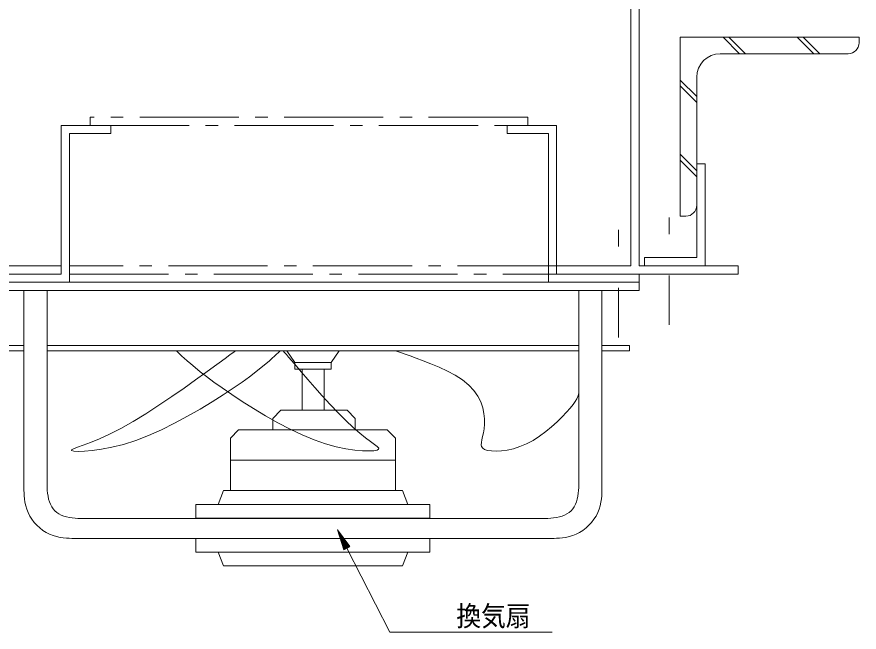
# Model space of a CAD drawing. Units: millimetres, scale not verified. Extents: x -1209 to 1209, y -852 to 852.
# Drawn here: x -407.3 to -101.2, y -607.5 to -384.1 of the extents above; entities that cross this region are included whole.
import ezdxf
from ezdxf.enums import TextEntityAlignment as Align

# ---------------------------------------------------------------- set-up
doc = ezdxf.new("R2010")
doc.units = ezdxf.units.MM
doc.header["$LTSCALE"] = 3
doc.linetypes.add('USER5', pattern=[17.5, 12, -2, 1.5, -2])
doc.linetypes.add('USER7', pattern=[25, 6, -5, 2, -5, 2, -5])
for name, color, linetype, lineweight in [('0-3_0-2SUNPO', 7, 'Continuous', 18), ('0-4_0-3STEEL', 6, 'Continuous', 18), ('0-8_0-8SASH', 87, 'Continuous', 18)]:
    doc.layers.add(name, color=color, linetype=linetype, lineweight=lineweight)
doc.styles.add('ＭＳ ゴシック', font='')
doc.styles.get('ＭＳ ゴシック').set_extended_font_data('MS Gothic')

msp = doc.modelspace()

# ---------------------------------------------------------------- linework, layer by layer
at = {"layer": '0-3_0-2SUNPO'}
for p, q in [((-290.762, -570.362), (-288.467, -577.61)), ((-286.241, -576.474), (-290.762, -570.362)), ((-290.751, -570.396), (-290.737, -570.396)), ((-290.735, -570.446), (-290.7, -570.446)), ((-290.72, -570.496), (-290.663, -570.496)), ((-290.704, -570.546), (-290.626, -570.546)), ((-290.688, -570.596), (-290.589, -570.596)), ((-290.672, -570.646), (-290.552, -570.646)), ((-290.656, -570.696), (-290.515, -570.696)), ((-290.64, -570.746), (-290.478, -570.746)), ((-290.625, -570.796), (-290.441, -570.796)), ((-290.609, -570.846), (-290.404, -570.846)), ((-290.593, -570.896), (-290.367, -570.896)), ((-290.577, -570.946), (-290.33, -570.946)), ((-290.561, -570.996), (-290.293, -570.996)), ((-290.545, -571.046), (-290.256, -571.046)), ((-290.53, -571.096), (-290.219, -571.096)), ((-290.514, -571.146), (-290.182, -571.146)), ((-290.498, -571.196), (-290.145, -571.196)), ((-290.482, -571.246), (-290.108, -571.246)), ((-290.466, -571.296), (-290.071, -571.296)), ((-290.45, -571.346), (-290.034, -571.346)), ((-290.435, -571.396), (-289.997, -571.396)), ((-290.419, -571.446), (-289.96, -571.446)), ((-290.403, -571.496), (-289.923, -571.496)), ((-290.387, -571.546), (-289.886, -571.546)), ((-290.371, -571.596), (-289.849, -571.596)), ((-290.356, -571.646), (-289.812, -571.646)), ((-290.34, -571.696), (-289.775, -571.696)), ((-290.324, -571.746), (-289.738, -571.746)), ((-290.308, -571.796), (-289.701, -571.796)), ((-290.292, -571.846), (-289.664, -571.846)), ((-290.276, -571.896), (-289.627, -571.896)), ((-290.261, -571.946), (-289.59, -571.946)), ((-290.245, -571.996), (-289.553, -571.996)), ((-290.229, -572.046), (-289.516, -572.046)), ((-290.213, -572.096), (-289.479, -572.096)), ((-290.197, -572.146), (-289.442, -572.146)), ((-290.181, -572.196), (-289.405, -572.196)), ((-290.166, -572.246), (-289.368, -572.246)), ((-290.15, -572.296), (-289.331, -572.296)), ((-290.134, -572.346), (-289.294, -572.346)), ((-290.118, -572.396), (-289.257, -572.396)), ((-290.102, -572.446), (-289.22, -572.446)), ((-290.086, -572.496), (-289.183, -572.496)), ((-290.071, -572.546), (-289.147, -572.546)), ((-290.055, -572.596), (-289.109, -572.596)), ((-290.039, -572.646), (-289.073, -572.646)), ((-290.023, -572.696), (-289.035, -572.696)), ((-290.007, -572.746), (-288.998, -572.746)), ((-289.991, -572.796), (-288.962, -572.796)), ((-289.976, -572.846), (-288.924, -572.846)), ((-289.96, -572.896), (-288.888, -572.896)), ((-289.944, -572.946), (-288.851, -572.946)), ((-289.928, -572.996), (-288.814, -572.996)), ((-289.912, -573.046), (-288.777, -573.046)), ((-289.896, -573.096), (-288.74, -573.096)), ((-289.881, -573.146), (-288.703, -573.146)), ((-289.865, -573.196), (-288.666, -573.196)), ((-289.849, -573.246), (-288.629, -573.246)), ((-289.833, -573.296), (-288.592, -573.296)), ((-289.817, -573.346), (-288.555, -573.346)), ((-289.802, -573.396), (-288.518, -573.396)), ((-289.786, -573.446), (-288.481, -573.446)), ((-289.77, -573.496), (-288.444, -573.496)), ((-289.754, -573.546), (-288.407, -573.546)), ((-289.738, -573.596), (-288.37, -573.596)), ((-289.722, -573.646), (-288.333, -573.646)), ((-289.707, -573.696), (-288.296, -573.696)), ((-289.691, -573.746), (-288.259, -573.746)), ((-289.675, -573.796), (-288.222, -573.796)), ((-289.659, -573.846), (-288.185, -573.846)), ((-289.643, -573.896), (-288.148, -573.896)), ((-289.628, -573.946), (-288.111, -573.946)), ((-289.612, -573.996), (-288.074, -573.996)), ((-289.596, -574.046), (-288.037, -574.046)), ((-289.58, -574.096), (-288, -574.096)), ((-289.564, -574.146), (-287.963, -574.146)), ((-289.548, -574.196), (-287.926, -574.196)), ((-289.533, -574.246), (-287.889, -574.246)), ((-289.517, -574.296), (-287.852, -574.296)), ((-289.501, -574.346), (-287.815, -574.346)), ((-289.485, -574.396), (-287.778, -574.396)), ((-289.469, -574.446), (-287.741, -574.446)), ((-289.453, -574.496), (-287.704, -574.496)), ((-289.438, -574.546), (-287.667, -574.546)), ((-289.422, -574.596), (-287.63, -574.596)), ((-289.406, -574.646), (-287.593, -574.646)), ((-289.39, -574.696), (-287.556, -574.696)), ((-289.374, -574.746), (-287.519, -574.746)), ((-289.358, -574.796), (-287.482, -574.796)), ((-289.343, -574.846), (-287.445, -574.846)), ((-289.327, -574.896), (-287.408, -574.896)), ((-289.311, -574.946), (-287.371, -574.946)), ((-289.295, -574.996), (-287.334, -574.996)), ((-289.279, -575.046), (-287.297, -575.046)), ((-289.263, -575.096), (-287.26, -575.096)), ((-289.248, -575.146), (-287.223, -575.146)), ((-289.232, -575.196), (-287.186, -575.196)), ((-289.216, -575.246), (-287.149, -575.246)), ((-289.2, -575.296), (-287.112, -575.296)), ((-289.184, -575.346), (-287.075, -575.346)), ((-289.169, -575.396), (-287.038, -575.396)), ((-289.153, -575.446), (-287.001, -575.446)), ((-289.137, -575.496), (-286.964, -575.496)), ((-289.121, -575.546), (-286.927, -575.546)), ((-289.105, -575.596), (-286.89, -575.596)), ((-289.089, -575.646), (-286.853, -575.646)), ((-289.074, -575.696), (-286.817, -575.696)), ((-289.058, -575.746), (-286.779, -575.746)), ((-289.042, -575.796), (-286.743, -575.796)), ((-289.026, -575.846), (-286.706, -575.846)), ((-289.01, -575.896), (-286.669, -575.896)), ((-288.994, -575.946), (-286.632, -575.946)), ((-288.979, -575.996), (-286.595, -575.996)), ((-288.963, -576.046), (-286.558, -576.046)), ((-288.947, -576.096), (-286.521, -576.096)), ((-288.931, -576.146), (-286.484, -576.146)), ((-288.915, -576.196), (-286.447, -576.196)), ((-288.899, -576.246), (-286.41, -576.246)), ((-288.884, -576.296), (-286.373, -576.296)), ((-288.868, -576.346), (-286.336, -576.346)), ((-288.852, -576.396), (-286.299, -576.396)), ((-288.836, -576.446), (-286.262, -576.446)), ((-288.82, -576.496), (-286.282, -576.496)), ((-288.804, -576.546), (-286.38, -576.546)), ((-288.789, -576.596), (-286.478, -576.596)), ((-288.773, -576.646), (-286.576, -576.646)), ((-288.757, -576.696), (-286.674, -576.696)), ((-288.741, -576.746), (-286.772, -576.746)), ((-288.725, -576.796), (-286.87, -576.796)), ((-288.709, -576.846), (-286.968, -576.846)), ((-288.694, -576.896), (-287.066, -576.896)), ((-288.678, -576.946), (-287.164, -576.946)), ((-288.662, -576.996), (-287.262, -576.996)), ((-288.646, -577.046), (-287.361, -577.046)), ((-288.63, -577.096), (-287.459, -577.096)), ((-288.615, -577.146), (-287.557, -577.146)), ((-288.599, -577.196), (-287.655, -577.196)), ((-288.583, -577.246), (-287.752, -577.246)), ((-288.567, -577.296), (-287.85, -577.296)), ((-288.551, -577.346), (-287.949, -577.346)), ((-288.535, -577.396), (-288.047, -577.396)), ((-288.52, -577.446), (-288.145, -577.446)), ((-288.504, -577.496), (-288.243, -577.496)), ((-288.488, -577.546), (-288.341, -577.546)), ((-288.472, -577.596), (-288.439, -577.596)), ((-288.467, -577.61), (-286.241, -576.474)), ((-287.354, -577.043), (-271.795, -607.544)), ((-271.795, -607.544), (-212.714, -607.544))]:
    msp.add_line(p, q, dxfattribs=at)
at = {"layer": '0-4_0-3STEEL'}
for p, q in [((-166.192, -391.476), (-166.192, -456.476)), ((-101.192, -391.476), (-166.192, -391.476)), ((-144.636, -397.476), (-150.636, -391.476)), ((-142.514, -397.476), (-148.514, -391.476)), ((-117.663, -397.476), (-123.663, -391.476)), ((-115.541, -397.476), (-121.541, -391.476)), ((-101.192, -393.476), (-101.192, -391.476)), ((-105.192, -397.476), (-151.692, -397.476)), ((-160.192, -413.033), (-166.192, -407.033)), ((-160.192, -452.476), (-160.192, -405.976)), ((-160.192, -415.154), (-166.192, -409.154)), ((-160.192, -440.006), (-166.192, -434.005)), ((-160.192, -442.127), (-166.192, -436.127)), ((-164.192, -456.476), (-166.192, -456.476))]:
    msp.add_line(p, q, dxfattribs=at)
for centre, radius, start, end in [((-105.192, -393.476), 4, 270, 0), ((-151.692, -405.976), 8.5, 90, 180), ((-164.192, -452.476), 4, 270, 0)]:
    msp.add_arc(centre, radius, start, end, dxfattribs=at)
at = {"layer": '0-8_0-8SASH', "color": 7, "linetype": 'USER7'}
for p, q in [((-170.291, -495.976), (-170.291, -455.976)), ((-188.641, -500.476), (-188.641, -460.476))]:
    msp.add_line(p, q, dxfattribs=at)
at = {"layer": '0-8_0-8SASH'}
msp.add_line((-329.693, -545.134), (-269.692, -545.134), dxfattribs=at)
for points in [[(-391.192, -474.476), (-391.192, -477.476), (-418.192, -477.476), (-421.192, -477.476), (-457.192, -477.476), (-457.192, -474.476), (-421.192, -474.476), (-421.192, -318.476), (-421.192, -315.476), (-418.192, -315.476), (-391.192, -315.476), (-391.192, -318.476), (-418.192, -318.476), (-418.192, -474.476)], [(-211.192, -474.476), (-211.192, -477.476), (-184.192, -477.476), (-181.192, -477.476), (-145.192, -477.476), (-145.192, -474.476), (-181.192, -474.476), (-181.192, -318.476), (-181.192, -315.476), (-184.192, -315.476), (-211.192, -315.476), (-211.192, -318.476), (-184.192, -318.476), (-184.192, -474.476)], [(-421.192, -480.476), (-391.192, -480.476), (-388.192, -480.476), (-388.192, -477.476), (-388.192, -426.476), (-373.192, -426.476), (-373.192, -423.476), (-388.192, -423.476), (-391.192, -423.476), (-391.192, -426.476), (-391.192, -477.476), (-421.192, -477.476)], [(-181.142, -480.476), (-211.142, -480.476), (-214.142, -480.476), (-214.142, -477.476), (-214.142, -426.476), (-229.142, -426.476), (-229.142, -423.476), (-214.142, -423.476), (-211.142, -423.476), (-211.142, -426.476), (-211.142, -477.476), (-181.142, -477.476)], [(-421.192, -483.476), (-181.142, -483.476), (-181.142, -480.476), (-421.192, -480.476)], [(-414.717, -503.421), (-404.718, -503.421), (-404.718, -505.421), (-414.717, -505.421)], [(-396.328, -503.421), (-203.057, -503.421), (-203.057, -505.421), (-396.328, -505.421)], [(-194.667, -503.421), (-184.667, -503.421), (-184.667, -505.421), (-194.667, -505.421)], [(-306.284, -509.606), (-293.099, -509.606), (-290.192, -505.421), (-309.192, -505.421)], [(-306.284, -509.606), (-293.099, -509.606), (-293.099, -512.045), (-306.284, -512.045)], [(-303.601, -512.045), (-295.601, -512.045), (-295.601, -526.976), (-303.601, -526.976)], [(-314.306, -529.976), (-311.306, -526.976), (-287.306, -526.976), (-284.307, -529.976), (-284.307, -534.113), (-314.306, -534.113)], [(-329.693, -537.112), (-326.692, -534.113), (-272.692, -534.113), (-269.692, -537.112), (-269.692, -545.134), (-269.692, -556.155), (-329.693, -556.155)], [(-267.192, -556.155), (-332.192, -556.155), (-334.192, -561.156), (-265.192, -561.156)], [(-257.192, -561.156), (-342.192, -561.156), (-342.192, -566.155), (-257.192, -566.155)], [(-342.192, -578.476), (-257.192, -578.476), (-257.192, -573.476), (-342.192, -573.476)], [(-332.192, -583.476), (-267.192, -583.476), (-265.192, -578.476), (-334.192, -578.476)]]:
    msp.add_lwpolyline(points, close=True, dxfattribs=at)
at = {"layer": '0-8_0-8SASH', "linetype": 'USER5'}
for points in [[(-380.692, -423.476), (-221.642, -423.476), (-221.642, -420.476), (-380.692, -420.476)], [(-388.176, -477.476), (-211.192, -477.476), (-211.192, -474.476), (-388.176, -474.476)]]:
    msp.add_lwpolyline(points, close=True, dxfattribs=at)
at = {"layer": '0-8_0-8SASH'}
for points in [[(-160.193, -445.511), (-160.193, -443.143), (-160.193, -441.272), (-160.193, -439.867), (-160.193, -438.86), (-160.193, -438.185), (-160.193, -437.775), (-160.193, -437.565), (-160.193, -437.487), (-160.193, -437.476), (-160.185, -437.476), (-160.166, -437.476), (-160.13, -437.476), (-160.071, -437.476), (-159.982, -437.476), (-159.858, -437.476), (-159.693, -437.476), (-159.484, -437.476), (-159.24, -437.476), (-158.972, -437.476), (-158.693, -437.476), (-158.413, -437.476), (-158.146, -437.476), (-157.901, -437.476), (-157.692, -437.476), (-157.527, -437.476), (-157.403, -437.476), (-157.314, -437.476), (-157.255, -437.476), (-157.219, -437.476), (-157.2, -437.476), (-157.193, -437.476), (-157.192, -437.488), (-157.192, -437.572), (-157.192, -437.801), (-157.192, -438.247), (-157.192, -438.982), (-157.192, -440.078), (-157.192, -441.607), (-157.192, -443.643)], [(-157.192, -443.643), (-157.192, -446.22), (-157.192, -449.231), (-157.192, -452.531), (-157.192, -455.976), (-157.192, -459.421), (-157.192, -462.721), (-157.192, -465.732), (-157.192, -468.31), (-157.192, -470.345), (-157.192, -471.875), (-157.192, -472.971), (-157.192, -473.705), (-157.192, -474.151), (-157.192, -474.38), (-157.192, -474.464), (-157.192, -474.476), (-157.2, -474.476), (-157.25, -474.476), (-157.386, -474.476), (-157.651, -474.476), (-158.088, -474.476), (-158.739, -474.476), (-159.649, -474.476), (-160.859, -474.476), (-162.392, -474.476), (-164.182, -474.476), (-166.144, -474.476), (-168.192, -474.476), (-170.241, -474.476), (-172.203, -474.476), (-173.993, -474.476), (-175.526, -474.476), (-176.736, -474.476), (-177.646, -474.476), (-178.297, -474.476), (-178.734, -474.476), (-178.999, -474.476), (-179.135, -474.476), (-179.185, -474.476)], [(-179.192, -471.476), (-179.186, -471.476), (-179.143, -471.476), (-179.025, -471.476), (-178.797, -471.476), (-178.419, -471.476), (-177.857, -471.476), (-177.071, -471.476), (-176.026, -471.476), (-174.702, -471.476), (-173.156, -471.476), (-171.461, -471.476), (-169.693, -471.476), (-167.924, -471.476), (-166.229, -471.476), (-164.683, -471.476), (-163.359, -471.476), (-162.314, -471.476), (-161.529, -471.476), (-160.966, -471.476), (-160.589, -471.476), (-160.36, -471.476), (-160.242, -471.476), (-160.199, -471.476), (-160.193, -471.476), (-160.193, -471.465), (-160.193, -471.388), (-160.193, -471.178), (-160.193, -470.768), (-160.193, -470.093), (-160.193, -469.086), (-160.193, -467.68), (-160.193, -465.81), (-160.193, -463.441), (-160.193, -460.674), (-160.193, -457.642), (-160.193, -454.476), (-160.193, -451.311), (-160.193, -448.278), (-160.193, -445.511)], [(-179.185, -474.476), (-179.192, -474.476), (-179.192, -474.468), (-179.192, -474.45), (-179.192, -474.414), (-179.192, -474.354), (-179.192, -474.265), (-179.192, -474.141), (-179.192, -473.976), (-179.192, -473.767), (-179.192, -473.523), (-179.192, -473.256), (-179.192, -472.976), (-179.192, -472.697), (-179.192, -472.429), (-179.192, -472.185), (-179.192, -471.976), (-179.192, -471.811), (-179.192, -471.687), (-179.192, -471.598), (-179.192, -471.539), (-179.192, -471.503), (-179.192, -471.484), (-179.192, -471.477)], [(-404.718, -483.476), (-404.718, -483.499), (-404.718, -483.659), (-404.718, -484.091), (-404.718, -484.935), (-404.718, -486.325), (-404.718, -488.398), (-404.718, -491.292), (-404.718, -495.143), (-404.718, -500.019), (-404.718, -505.716), (-404.718, -511.959), (-404.718, -518.476), (-404.718, -524.993), (-404.718, -531.237), (-404.718, -536.933), (-404.718, -541.81), (-404.718, -545.664), (-404.718, -548.583), (-404.718, -550.725), (-404.718, -552.247), (-404.718, -553.309), (-404.718, -554.068), (-404.718, -554.682), (-404.718, -555.31), (-404.715, -556.079), (-404.694, -556.995), (-404.638, -558.031), (-404.53, -559.164), (-404.351, -560.367), (-404.085, -561.614), (-403.713, -562.882), (-403.218, -564.143), (-402.587, -565.375), (-401.83, -566.562), (-400.959, -567.691), (-399.988, -568.747), (-398.932, -569.718), (-397.803, -570.588), (-396.616, -571.346)], [(-398.311, -483.476), (-398.993, -483.476), (-399.742, -483.476), (-400.523, -483.476), (-401.304, -483.476), (-402.052, -483.476), (-402.735, -483.476), (-403.319, -483.476), (-403.781, -483.476), (-404.128, -483.476), (-404.376, -483.476), (-404.543, -483.476), (-404.644, -483.476), (-404.696, -483.476), (-404.715, -483.476), (-404.718, -483.476)], [(-395.957, -558.161), (-396.113, -557.102), (-396.218, -556.055), (-396.282, -555.049), (-396.314, -554.114), (-396.326, -553.278), (-396.328, -552.571), (-396.328, -551.993), (-396.328, -551.42), (-396.328, -550.704), (-396.328, -549.691), (-396.328, -548.23), (-396.328, -546.171), (-396.328, -543.361), (-396.328, -539.65), (-396.328, -534.954), (-396.328, -529.468), (-396.328, -523.456), (-396.328, -517.18), (-396.328, -510.905), (-396.328, -504.892), (-396.328, -499.407), (-396.328, -494.711), (-396.328, -491.003), (-396.328, -488.216), (-396.328, -486.219), (-396.328, -484.881), (-396.328, -484.069), (-396.328, -483.652), (-396.328, -483.498), (-396.328, -483.476), (-396.331, -483.476), (-396.35, -483.476), (-396.402, -483.476), (-396.503, -483.476), (-396.669, -483.476), (-396.918, -483.476), (-397.265, -483.476), (-397.726, -483.476), (-398.311, -483.476)], [(-194.667, -484.091), (-194.667, -483.659), (-194.667, -483.499), (-194.667, -483.476), (-194.67, -483.476), (-194.689, -483.476), (-194.741, -483.476), (-194.842, -483.476), (-195.009, -483.476), (-195.257, -483.476), (-195.604, -483.476), (-196.065, -483.476), (-196.65, -483.476), (-197.333, -483.476), (-198.081, -483.476), (-198.862, -483.476), (-199.643, -483.476), (-200.391, -483.476), (-201.074, -483.476), (-201.659, -483.476), (-202.12, -483.476), (-202.467, -483.476), (-202.716, -483.476), (-202.882, -483.476), (-202.983, -483.476), (-203.035, -483.476), (-203.054, -483.476), (-203.057, -483.476), (-203.057, -483.498), (-203.057, -483.652), (-203.057, -484.069), (-203.057, -484.881), (-203.057, -486.219), (-203.057, -488.216), (-203.057, -491.003), (-203.057, -494.711), (-203.057, -499.407), (-203.057, -504.892), (-203.057, -510.905), (-203.057, -517.18)], [(-206.529, -572.843), (-205.262, -572.471), (-204, -571.976), (-202.768, -571.346), (-201.581, -570.588), (-200.453, -569.718), (-199.396, -568.747), (-198.426, -567.691), (-197.555, -566.562), (-196.798, -565.375), (-196.167, -564.143), (-195.672, -562.882), (-195.3, -561.614), (-195.033, -560.367), (-194.855, -559.164), (-194.746, -558.031), (-194.691, -556.995), (-194.67, -556.079), (-194.667, -555.31), (-194.667, -554.682), (-194.667, -554.068), (-194.667, -553.309), (-194.667, -552.247), (-194.667, -550.725), (-194.667, -548.583), (-194.667, -545.664), (-194.667, -541.81), (-194.667, -536.933), (-194.667, -531.237), (-194.667, -524.993), (-194.667, -518.476), (-194.667, -511.959), (-194.667, -505.716), (-194.667, -500.019), (-194.667, -495.143), (-194.667, -491.292), (-194.667, -488.398), (-194.667, -486.325), (-194.667, -484.935), (-194.667, -484.091)], [(-311.654, -505.421), (-313.624, -507.263), (-314.461, -508.041), (-315.52, -508.999), (-316.839, -510.145), (-318.454, -511.484), (-320.403, -513.024), (-322.723, -514.773), (-325.452, -516.737), (-328.627, -518.924), (-332.264, -521.326), (-336.3, -523.878), (-340.649, -526.503), (-345.226, -529.12), (-349.946, -531.651), (-354.723, -534.016), (-359.473, -536.137), (-364.111, -537.934), (-368.553, -539.35), (-372.718, -540.406), (-376.527, -541.145), (-379.9, -541.611), (-382.759, -541.845), (-385.023, -541.892), (-386.615, -541.793), (-387.454, -541.592), (-387.484, -541.316), (-386.742, -540.931), (-385.291, -540.387), (-383.189, -539.635), (-380.498, -538.625), (-377.278, -537.308), (-373.591, -535.634), (-369.496, -533.554), (-365.067, -531.045), (-360.423, -528.203), (-355.697, -525.147), (-351.019, -521.999), (-346.522, -518.881), (-342.338, -515.914)], [(-349.284, -505.421), (-347.314, -507.263), (-346.478, -508.041), (-345.424, -508.999), (-344.12, -510.142), (-342.533, -511.477), (-340.63, -513.011), (-338.379, -514.749), (-335.747, -516.7), (-332.7, -518.868), (-329.226, -521.247), (-325.387, -523.773), (-321.263, -526.37), (-316.937, -528.96), (-312.489, -531.466), (-308.001, -533.811), (-303.554, -535.919), (-299.23, -537.711), (-295.105, -539.132), (-291.237, -540.2), (-287.68, -540.955), (-284.485, -541.439), (-281.708, -541.69), (-279.4, -541.747), (-277.616, -541.652), (-276.408, -541.444), (-275.812, -541.148), (-275.796, -540.733), (-276.311, -540.153), (-277.307, -539.363), (-278.734, -538.317), (-280.543, -536.969), (-282.685, -535.274), (-285.109, -533.185), (-287.761, -530.685), (-290.562, -527.865), (-293.43, -524.841), (-296.28, -521.734), (-299.029, -518.661), (-301.594, -515.74)], [(-301.594, -515.74), (-303.89, -513.09), (-305.835, -510.828), (-307.368, -509.043), (-308.52, -507.702), (-309.345, -506.741), (-309.898, -506.097), (-310.233, -505.706), (-310.406, -505.505), (-310.469, -505.431), (-310.478, -505.421), (-310.491, -505.421), (-310.579, -505.421), (-310.819, -505.421), (-311.287, -505.421), (-312.057, -505.421), (-313.207, -505.421), (-314.811, -505.421), (-316.946, -505.421), (-319.649, -505.421), (-322.807, -505.421), (-326.268, -505.421), (-329.881, -505.421), (-333.494, -505.421), (-336.955, -505.421), (-340.113, -505.421), (-342.816, -505.421), (-344.951, -505.421), (-346.555, -505.421), (-347.705, -505.421), (-348.475, -505.421), (-348.943, -505.421), (-349.183, -505.421), (-349.271, -505.421), (-349.284, -505.421)], [(-342.338, -515.914), (-338.597, -513.22), (-335.434, -510.92), (-332.941, -509.105), (-331.068, -507.741), (-329.726, -506.763), (-328.826, -506.108), (-328.28, -505.711), (-328, -505.507), (-327.897, -505.432), (-327.882, -505.421), (-327.877, -505.421), (-327.84, -505.421), (-327.739, -505.421), (-327.544, -505.421), (-327.222, -505.421), (-326.741, -505.421), (-326.07, -505.421), (-325.177, -505.421), (-324.047, -505.421), (-322.726, -505.421), (-321.279, -505.421), (-319.768, -505.421), (-318.257, -505.421), (-316.81, -505.421), (-315.489, -505.421), (-314.359, -505.421), (-313.466, -505.421), (-312.795, -505.421), (-312.314, -505.421), (-311.992, -505.421), (-311.797, -505.421), (-311.696, -505.421), (-311.659, -505.421), (-311.654, -505.421)], [(-269.692, -505.421), (-264.417, -507.243), (-262.212, -508.011), (-259.632, -508.946), (-256.799, -510.042), (-253.832, -511.295), (-250.852, -512.701), (-247.98, -514.254), (-245.335, -515.951), (-243.038, -517.787), (-241.183, -519.75), (-239.75, -521.806), (-238.694, -523.91), (-237.97, -526.021), (-237.533, -528.096), (-237.335, -530.093), (-237.332, -531.969), (-237.479, -533.682), (-237.726, -535.198), (-238.017, -536.522), (-238.291, -537.667), (-238.487, -538.646), (-238.546, -539.472), (-238.407, -540.159), (-238.009, -540.721), (-237.293, -541.17), (-236.216, -541.513), (-234.809, -541.734), (-233.118, -541.808), (-231.192, -541.713), (-229.079, -541.424), (-226.827, -540.919), (-224.484, -540.173), (-222.097, -539.164), (-219.714, -537.881), (-217.371, -536.375), (-215.106, -534.708), (-212.954, -532.944), (-210.954, -531.147), (-209.141, -529.378)], [(-205.768, -505.421), (-207.742, -505.421), (-210.497, -505.421), (-214.163, -505.421), (-218.805, -505.421), (-224.228, -505.421), (-230.171, -505.421), (-236.375, -505.421), (-242.578, -505.421), (-248.522, -505.421), (-253.945, -505.421), (-258.587, -505.421), (-262.252, -505.421), (-265.007, -505.421), (-266.981, -505.421), (-268.304, -505.421), (-269.107, -505.421), (-269.519, -505.421), (-269.671, -505.421), (-269.692, -505.421)], [(-209.141, -529.378), (-207.551, -527.703), (-206.222, -526.184), (-205.177, -524.869), (-204.392, -523.747), (-203.83, -522.789), (-203.453, -521.969), (-203.224, -521.258), (-203.106, -520.63), (-203.063, -520.056), (-203.057, -519.511), (-203.057, -518.968), (-203.057, -518.414), (-203.057, -517.839), (-203.057, -517.232), (-203.057, -516.583), (-203.057, -515.881), (-203.057, -515.115), (-203.057, -514.275), (-203.057, -513.357), (-203.057, -512.384), (-203.057, -511.385), (-203.057, -510.391), (-203.057, -509.43), (-203.057, -508.533), (-203.057, -507.729), (-203.057, -507.047), (-203.057, -506.51), (-203.057, -506.107), (-203.057, -505.818), (-203.057, -505.624), (-203.057, -505.507), (-203.057, -505.446), (-203.057, -505.424), (-203.057, -505.421), (-203.079, -505.421), (-203.231, -505.421), (-203.643, -505.421), (-204.445, -505.421), (-205.768, -505.421)], [(-203.057, -517.18), (-203.057, -523.456), (-203.057, -529.468), (-203.057, -534.954), (-203.057, -539.65), (-203.057, -543.361), (-203.057, -546.171), (-203.057, -548.23), (-203.057, -549.691), (-203.057, -550.704), (-203.057, -551.42), (-203.057, -551.993), (-203.057, -552.571), (-203.059, -553.278), (-203.071, -554.114), (-203.103, -555.049), (-203.167, -556.055), (-203.272, -557.102), (-203.428, -558.161), (-203.647, -559.203), (-203.937, -560.199), (-204.308, -561.124), (-204.761, -561.972), (-205.295, -562.743), (-205.908, -563.435), (-206.601, -564.049), (-207.372, -564.583), (-208.22, -565.035), (-209.145, -565.407), (-210.14, -565.697), (-211.182, -565.915), (-212.242, -566.072), (-213.289, -566.177), (-214.295, -566.24), (-215.23, -566.273), (-216.066, -566.285), (-216.773, -566.287), (-217.382, -566.287), (-218.171, -566.287), (-219.476, -566.287)], [(-219.476, -566.287), (-221.634, -566.287), (-224.981, -566.287), (-229.857, -566.287), (-236.596, -566.287), (-245.537, -566.287), (-256.855, -566.287), (-270.076, -566.287), (-284.567, -566.287), (-299.693, -566.287), (-314.818, -566.287), (-329.309, -566.287), (-342.53, -566.287), (-353.848, -566.287), (-362.789, -566.287), (-369.529, -566.287), (-374.404, -566.287), (-377.752, -566.287), (-379.91, -566.287), (-381.214, -566.287), (-382.003, -566.287), (-382.613, -566.287), (-383.319, -566.285), (-384.155, -566.273), (-385.09, -566.24), (-386.096, -566.177), (-387.144, -566.072), (-388.203, -565.915), (-389.245, -565.697), (-390.24, -565.407), (-391.165, -565.035), (-392.013, -564.583), (-392.784, -564.049), (-393.477, -563.435), (-394.09, -562.743), (-394.624, -561.972), (-395.077, -561.124), (-395.448, -560.199), (-395.738, -559.203), (-395.957, -558.161)], [(-396.616, -571.346), (-395.384, -571.976), (-394.123, -572.471), (-392.856, -572.843), (-391.608, -573.11), (-390.405, -573.289), (-389.272, -573.397), (-388.236, -573.453), (-387.32, -573.473), (-386.551, -573.476), (-385.89, -573.476), (-385.048, -573.476), (-383.67, -573.476), (-381.404, -573.476), (-377.895, -573.476), (-372.789, -573.476), (-365.734, -573.476), (-356.376, -573.476), (-344.53, -573.476), (-330.691, -573.476), (-315.524, -573.476), (-299.692, -573.476), (-283.861, -573.476), (-268.694, -573.476), (-254.855, -573.476), (-243.009, -573.476), (-233.65, -573.476), (-226.595, -573.476), (-221.49, -573.476), (-217.981, -573.476), (-215.714, -573.476), (-214.337, -573.476), (-213.494, -573.476), (-212.834, -573.476), (-212.065, -573.473), (-211.149, -573.453), (-210.112, -573.397), (-208.98, -573.289), (-207.777, -573.11), (-206.529, -572.843)]]:
    msp.add_lwpolyline(points, dxfattribs=at)

# ---------------------------------------------------------------- texts
at = {"layer": '0-3_0-2SUNPO', "style": 'ＭＳ ゴシック', "width": 0.9}
msp.add_text('換気扇', height=7.326, dxfattribs=at).set_placement((-247.575, -607.544), align=Align.BOTTOM_LEFT)

doc.saveas('drawing.dxf')
